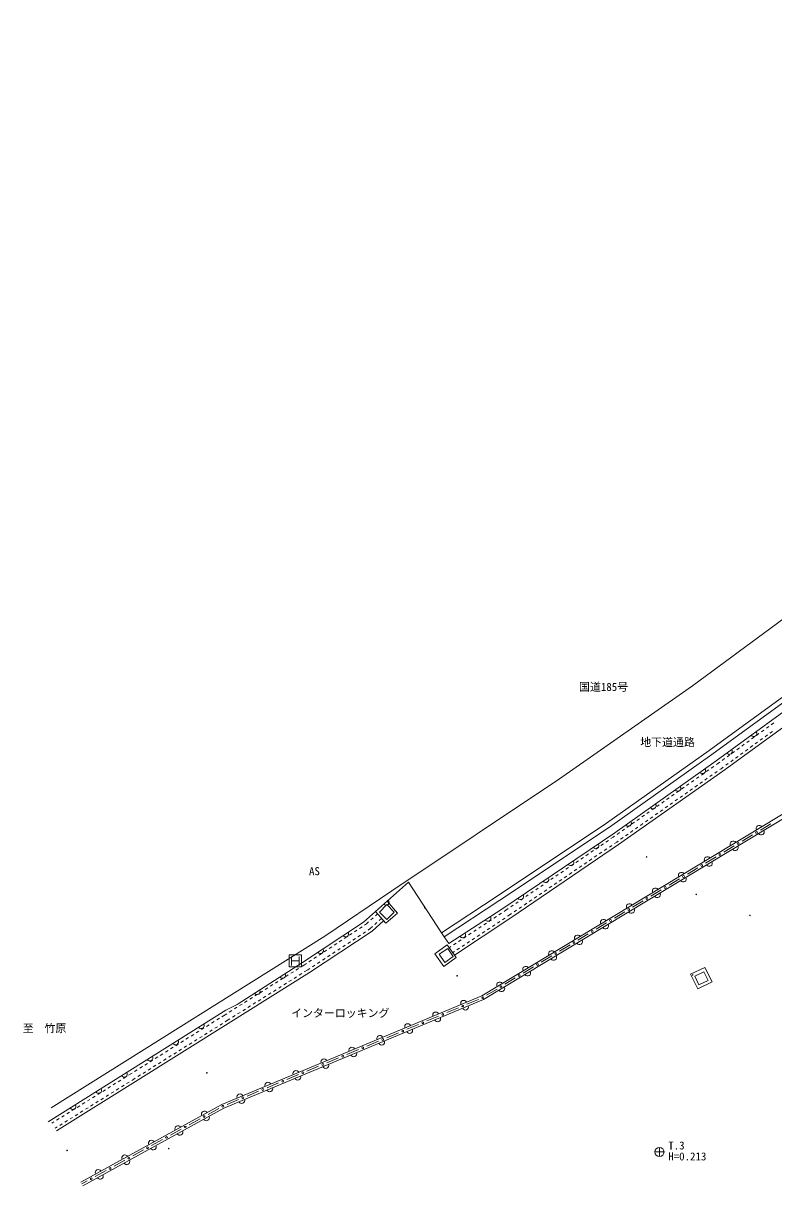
# Model space of a CAD drawing. Units: millimetres on the paper, with parts at other scales. Extents: x -4217 to 649, y -3995 to 278.
# Drawn here: x -451.2 to -327.4, y -775.4 to -583.6 of the extents above; entities that cross this region are included whole.
import ezdxf
from ezdxf.enums import TextEntityAlignment as Align

# ---------------------------------------------------------------- set-up
doc = ezdxf.new("R2010")
doc.units = ezdxf.units.MM
for name, color, linetype, lineweight in [('0-1_S-BGD', 134, 'Continuous', 18), ('0-3_S-BMK-SRVR', 2, 'Continuous', 18), ('0-9_標高点', 134, 'Continuous', 18), ('0-E_S-BGD', 134, 'Continuous', 18), ('0-F_S-BGD', 134, 'Continuous', 18), ('1-0_S-BGD', 134, 'Continuous', 18), ('1-1_S-BGD', 134, 'Continuous', 18)]:
    doc.layers.add(name, color=color, linetype=linetype, lineweight=lineweight)
doc.styles.add('ＭＳ ゴシック', font='')
doc.styles.get('ＭＳ ゴシック').set_extended_font_data('MS Gothic')

msp = doc.modelspace()

# ---------------------------------------------------------------- linework, layer by layer
at = {"layer": '0-1_S-BGD'}
msp.add_line((-391.434, -732.134), (-393.114, -730.178), dxfattribs=at)
for points in [[(-211.347, -583.624), (-230.907, -602.334), (-240.69, -611.374), (-262.89, -631.264), (-280.447, -645.917), (-298.834, -661.274), (-319.27, -677.061), (-340.787, -692.927), (-362.747, -708.284), (-390.434, -726.771), (-401.5, -734.254), (-446.65, -762.577)], [(-312.46, -672.188), (-306.436, -680.196), (-313.462, -685.596), (-321.521, -691.576), (-338.084, -703.618), (-354.981, -715.625), (-373.045, -727.674), (-382.219, -733.699)], [(-311.82, -671.707), (-305.32, -680.347), (-312.98, -686.234), (-321.047, -692.221), (-337.617, -704.267), (-354.527, -716.284), (-372.604, -728.341), (-381.78, -734.367)], [(-305.457, -684.641), (-312.104, -689.587), (-319.28, -695.017), (-335.807, -707.024), (-353.027, -719.131), (-370.77, -731.207), (-380.081, -737.372)], [(-381.78, -734.367), (-382.219, -733.699), (-387.654, -725.354)], [(-391.174, -728.464), (-389.47, -730.447), (-391.434, -732.134)], [(-391.802, -731.706), (-393.677, -733.411), (-404.03, -740.227), (-417.424, -748.667), (-432.717, -758.261), (-445.73, -766.384)]]:
    msp.add_lwpolyline(points, dxfattribs=at)
for points in [[(-392.467, -730.277), (-391.227, -729.047), (-390.01, -730.274), (-391.25, -731.504)], [(-383.35, -737.151), (-381.318, -735.672), (-379.788, -737.775), (-381.82, -739.254)], [(-382.604, -737.237), (-381.206, -736.277), (-380.276, -737.631), (-381.674, -738.591)], [(-338.754, -739.397), (-337.593, -741.776), (-339.956, -742.929), (-341.117, -740.551)], [(-338.92, -740.117), (-338.241, -741.561), (-339.764, -742.278), (-340.444, -740.834)]]:
    msp.add_lwpolyline(points, close=True, dxfattribs=at)
at = {"layer": '0-3_S-BMK-SRVR'}
for p, q in [((-346.264, -769.101), (-346.264, -770.601)), ((-345.514, -769.851), (-347.014, -769.851))]:
    msp.add_line(p, q, dxfattribs=at)
msp.add_circle((-346.264, -769.851), 0.75, dxfattribs=at)
at = {"layer": '0-9_標高点'}
for centre, radius in [((-348.384, -721.181), 0.05), ((-348.384, -721.181), 0.0333), ((-340.197, -727.364), 0.05), ((-340.197, -727.364), 0.0333), ((-385.004, -729.557), 0.05), ((-385.004, -729.557), 0.0333), ((-331.34, -730.824), 0.05), ((-331.34, -730.824), 0.0333), ((-379.647, -740.777), 0.05), ((-379.647, -740.777), 0.0333), ((-340.804, -740.651), 0.05), ((-340.804, -740.651), 0.0333), ((-420.93, -756.797), 0.05), ((-420.93, -756.797), 0.0333), ((-443.99, -769.601), 0.05), ((-443.99, -769.601), 0.0333), ((-427.224, -769.307), 0.05), ((-427.224, -769.307), 0.0333)]:
    msp.add_circle(centre, radius, dxfattribs=at)
at = {"layer": '0-E_S-BGD'}
for p, q in [((-406.975, -737.584), (-406.975, -739.084)), ((-406.975, -738.334), (-405.725, -738.334)), ((-405.725, -737.584), (-405.725, -739.084))]:
    msp.add_line(p, q, dxfattribs=at)
msp.add_lwpolyline([(-407.35, -739.334), (-407.35, -737.334), (-405.35, -737.334), (-405.35, -739.334)], close=True, dxfattribs=at)
at = {"layer": '0-F_S-BGD'}
for points in [[(-381.78, -734.367), (-381.04, -735.481), (-372.284, -729.821), (-353.63, -717.231), (-336.93, -705.351), (-320.444, -693.327), (-312.237, -687.191), (-304.89, -681.594)], [(-288.321, -691.427), (-375.584, -744.104), (-418.45, -762.017), (-441.73, -774.851)], [(-441.408, -775.435), (-418.16, -762.619), (-375.281, -744.7), (-287.976, -691.998)], [(-447.1, -764.914), (-417.837, -746.457), (-415.927, -745.511), (-405.154, -738.594), (-395.087, -731.921), (-387.654, -725.354)]]:
    msp.add_lwpolyline(points, dxfattribs=at)
for centre, start, end in [((-330.707, -700.812), 216.10238, 36.10238), ((-334.747, -703.758), 216.10238, 36.10238), ((-339.169, -706.943), 215.42718, 35.42718), ((-343.243, -709.842), 215.42718, 35.42718), ((-347.317, -712.74), 215.42718, 35.42718), ((-351.392, -715.638), 215.42718, 35.42718), ((-329.812, -716.474), 31.11753, 211.11753), ((-329.488, -717.057), 211.11753, 31.11753), ((-356.74, -719.33), 214.01724, 34.01724), ((-334.092, -719.058), 31.11753, 211.11753), ((-338.373, -721.642), 31.11753, 211.11753), ((-333.769, -719.641), 211.11753, 31.11753), ((-360.885, -722.127), 214.01724, 34.01724), ((-338.049, -722.225), 211.11753, 31.11753), ((-365.029, -724.924), 214.01724, 34.01724), ((-342.653, -724.226), 31.11753, 211.11753), ((-342.33, -724.809), 211.11753, 31.11753), ((-346.934, -726.81), 31.11753, 211.11753), ((-391.37, -728.637), 221.45764, 41.45764), ((-369.174, -727.722), 214.01724, 34.01724), ((-346.611, -727.393), 211.11753, 31.11753), ((-351.215, -729.394), 31.11753, 211.11753), ((-350.891, -729.977), 211.11753, 31.11753), ((-374.562, -731.294), 212.8772, 32.8772), ((-355.495, -731.978), 31.11753, 211.11753), ((-355.172, -732.561), 211.11753, 31.11753), ((-398.037, -733.876), 213.54095, 33.54095), ((-378.762, -734.008), 212.8772, 32.8772), ((-359.776, -734.562), 31.11753, 211.11753), ((-402.204, -736.639), 213.54095, 33.54095), ((-359.452, -735.145), 211.11753, 31.11753), ((-364.056, -737.145), 31.11753, 211.11753), ((-363.733, -737.729), 211.11753, 31.11753), ((-368.337, -739.729), 31.11753, 211.11753), ((-368.013, -740.313), 211.11753, 31.11753), ((-408.437, -740.702), 212.70117, 32.70117), ((-372.617, -742.313), 31.11753, 211.11753), ((-412.644, -743.403), 212.70117, 32.70117), ((-372.294, -742.897), 211.11753, 31.11753), ((-378.563, -745.349), 22.67931, 202.67931), ((-378.267, -745.948), 202.67931, 22.67931), ((-383.177, -747.277), 22.67931, 202.67931), ((-382.88, -747.876), 202.67931, 22.67931), ((-421.896, -749.017), 212.24003, 32.24003), ((-387.79, -749.205), 22.67931, 202.67931), ((-387.494, -749.804), 202.67931, 22.67931), ((-426.125, -751.685), 212.24003, 32.24003), ((-392.404, -751.133), 22.67931, 202.67931), ((-392.107, -751.732), 202.67931, 22.67931), ((-397.017, -753.061), 22.67931, 202.67931), ((-396.721, -753.659), 202.67931, 22.67931), ((-430.354, -754.352), 212.24003, 32.24003), ((-401.63, -754.989), 22.67931, 202.67931), ((-401.334, -755.587), 202.67931, 22.67931), ((-434.583, -757.019), 212.24003, 32.24003), ((-406.244, -756.917), 22.67931, 202.67931), ((-405.947, -757.515), 202.67931, 22.67931), ((-438.812, -759.687), 212.24003, 32.24003), ((-410.857, -758.844), 22.67931, 202.67931), ((-410.561, -759.443), 202.67931, 22.67931), ((-415.471, -760.772), 22.67931, 202.67931), ((-415.174, -761.371), 202.67931, 22.67931), ((-443.041, -762.354), 212.24003, 32.24003), ((-421.333, -763.606), 28.86619, 208.86619), ((-421.027, -764.199), 208.86619, 28.86619), ((-425.712, -766.02), 28.86619, 208.86619), ((-425.406, -766.613), 208.86619, 28.86619), ((-430.09, -768.434), 28.86619, 208.86619), ((-429.784, -769.027), 208.86619, 28.86619), ((-434.469, -770.848), 28.86619, 208.86619), ((-438.848, -773.262), 28.86619, 208.86619), ((-434.163, -771.44), 208.86619, 28.86619), ((-438.542, -773.854), 208.86619, 28.86619)]:
    msp.add_arc(centre, 0.5, start, end, dxfattribs=at)
at = {"layer": '1-0_S-BGD'}
for p, q in [((-329.617, -716.745), (-327.889, -715.702)), ((-332.628, -718.563), (-330.901, -717.52)), ((-338.651, -722.199), (-336.924, -721.156)), ((-335.64, -720.381), (-333.912, -719.338)), ((-341.663, -724.017), (-339.936, -722.974)), ((-344.675, -725.835), (-342.947, -724.792)), ((-347.686, -727.653), (-345.959, -726.61)), ((-350.698, -729.471), (-348.97, -728.428)), ((-353.709, -731.289), (-351.982, -730.246)), ((-356.721, -733.107), (-354.993, -732.064)), ((-359.732, -734.925), (-358.005, -733.882)), ((-362.744, -736.743), (-361.017, -735.7)), ((-365.756, -738.561), (-364.028, -737.518)), ((-368.767, -740.379), (-367.04, -739.336)), ((-371.779, -742.197), (-370.051, -741.154)), ((-374.79, -744.015), (-373.063, -742.972)), ((-381.336, -746.869), (-379.422, -746.07)), ((-378.038, -745.491), (-376.124, -744.691)), ((-384.634, -748.247), (-382.72, -747.448)), ((-387.932, -749.626), (-386.018, -748.826)), ((-394.528, -752.382), (-392.614, -751.582)), ((-391.23, -751.004), (-389.316, -750.204)), ((-397.826, -753.76), (-395.912, -752.96)), ((-404.422, -756.516), (-402.508, -755.717)), ((-401.124, -755.138), (-399.21, -754.338)), ((-407.719, -757.894), (-405.806, -757.095)), ((-411.017, -759.273), (-409.103, -758.473)), ((-417.613, -762.029), (-415.699, -761.229)), ((-414.315, -760.651), (-412.401, -759.851)), ((-420.75, -763.666), (-418.962, -762.68)), ((-423.852, -765.376), (-422.064, -764.39)), ((-426.954, -767.086), (-425.166, -766.1)), ((-430.056, -768.796), (-428.268, -767.81)), ((-433.158, -770.506), (-431.37, -769.52)), ((-439.362, -773.926), (-437.573, -772.94)), ((-436.26, -772.216), (-434.471, -771.23)), ((-441.569, -775.143), (-440.675, -774.65))]:
    msp.add_line(p, q, dxfattribs=at)
for centre in [(-330.259, -717.133), (-333.27, -718.951), (-336.282, -720.769), (-339.293, -722.587), (-342.305, -724.405), (-345.317, -726.223), (-348.328, -728.041), (-351.34, -729.859), (-354.351, -731.676), (-357.363, -733.494), (-360.375, -735.312), (-363.386, -737.13), (-366.398, -738.948), (-369.409, -740.766), (-372.421, -742.584), (-378.73, -745.78), (-375.432, -744.402), (-382.028, -747.158), (-388.624, -749.915), (-385.326, -748.537), (-391.922, -751.293), (-395.22, -752.671), (-401.816, -755.427), (-398.518, -754.049), (-405.114, -756.805), (-411.709, -759.562), (-408.411, -758.184), (-415.007, -760.94), (-418.305, -762.318), (-421.407, -764.028), (-424.509, -765.738), (-430.713, -769.158), (-427.611, -767.448), (-433.815, -770.868), (-436.917, -772.578), (-440.018, -774.288)]:
    msp.add_circle(centre, 0.15, dxfattribs=at)
at = {"layer": '1-1_S-BGD'}
for p, q in [((-328.224, -699.661), (-328.629, -699.955)), ((-327.415, -699.073), (-327.82, -699.367)), ((-331.46, -702.012), (-331.865, -702.306)), ((-330.651, -701.424), (-331.056, -701.718)), ((-329.842, -700.837), (-330.247, -701.131)), ((-329.254, -701.645), (-329.658, -701.939)), ((-329.033, -700.249), (-329.438, -700.543)), ((-328.445, -701.057), (-328.849, -701.351)), ((-327.636, -700.47), (-328.04, -700.764)), ((-333.887, -703.776), (-334.292, -704.069)), ((-333.078, -703.188), (-333.483, -703.482)), ((-332.269, -702.6), (-332.674, -702.894)), ((-331.681, -703.408), (-332.085, -703.702)), ((-330.872, -702.821), (-331.276, -703.115)), ((-330.063, -702.233), (-330.467, -702.527)), ((-335.506, -704.951), (-335.91, -705.245)), ((-334.917, -705.759), (-335.321, -706.053)), ((-334.696, -704.363), (-335.101, -704.657)), ((-334.108, -705.172), (-334.512, -705.466)), ((-333.299, -704.584), (-333.703, -704.878)), ((-332.49, -703.996), (-332.894, -704.29)), ((-338.94, -707.393), (-339.349, -707.681)), ((-338.122, -706.818), (-338.531, -707.106)), ((-337.547, -707.636), (-337.956, -707.924)), ((-337.304, -706.243), (-337.713, -706.53)), ((-336.729, -707.061), (-337.138, -707.348)), ((-342.212, -709.694), (-342.621, -709.981)), ((-341.394, -709.119), (-341.803, -709.406)), ((-340.576, -708.543), (-340.985, -708.831)), ((-340.001, -709.361), (-340.41, -709.649)), ((-339.758, -707.968), (-340.167, -708.256)), ((-339.183, -708.786), (-339.592, -709.074)), ((-338.365, -708.211), (-338.774, -708.499)), ((-344.666, -711.419), (-345.075, -711.707)), ((-343.848, -710.844), (-344.257, -711.132)), ((-343.03, -710.269), (-343.439, -710.556)), ((-342.455, -711.087), (-342.864, -711.374)), ((-341.637, -710.512), (-342.046, -710.799)), ((-340.819, -709.937), (-341.228, -710.224)), ((-347.12, -713.145), (-347.529, -713.432)), ((-346.302, -712.569), (-346.711, -712.857)), ((-345.727, -713.387), (-346.136, -713.675)), ((-345.484, -711.994), (-345.893, -712.282)), ((-344.909, -712.812), (-345.318, -713.1)), ((-344.091, -712.237), (-344.5, -712.525)), ((-343.273, -711.662), (-343.682, -711.95)), ((-350.393, -715.445), (-350.802, -715.733)), ((-349.575, -714.87), (-349.984, -715.158)), ((-348.757, -714.295), (-349.166, -714.582)), ((-348.181, -715.113), (-348.59, -715.4)), ((-347.938, -713.72), (-348.348, -714.007)), ((-347.363, -714.538), (-347.772, -714.825)), ((-346.545, -713.963), (-346.954, -714.25)), ((-352.847, -717.17), (-353.256, -717.458)), ((-352.029, -716.595), (-352.438, -716.883)), ((-351.211, -716.02), (-351.62, -716.308)), ((-350.635, -716.838), (-351.045, -717.126)), ((-349.817, -716.263), (-350.226, -716.551)), ((-348.999, -715.688), (-349.408, -715.976)), ((-355.51, -719.006), (-355.923, -719.288)), ((-354.683, -718.444), (-355.097, -718.725)), ((-354.12, -719.27), (-354.533, -719.551)), ((-352.272, -717.989), (-352.681, -718.276)), ((-351.454, -717.413), (-351.863, -717.701)), ((-357.99, -720.694), (-358.403, -720.976)), ((-357.163, -720.132), (-357.577, -720.413)), ((-356.6, -720.958), (-357.013, -721.239)), ((-356.337, -719.569), (-356.75, -719.85)), ((-355.773, -720.395), (-356.187, -720.677)), ((-354.947, -719.833), (-355.36, -720.114)), ((-361.297, -722.945), (-361.71, -723.226)), ((-360.47, -722.382), (-360.883, -722.664)), ((-359.643, -721.82), (-360.057, -722.101)), ((-359.08, -722.646), (-359.494, -722.927)), ((-358.817, -721.257), (-359.23, -721.538)), ((-358.253, -722.083), (-358.667, -722.365)), ((-357.427, -721.521), (-357.84, -721.802)), ((-363.777, -724.633), (-364.19, -724.914)), ((-362.95, -724.07), (-363.363, -724.352)), ((-362.387, -724.897), (-362.8, -725.178)), ((-362.123, -723.508), (-362.537, -723.789)), ((-361.56, -724.334), (-361.974, -724.615)), ((-360.734, -723.771), (-361.147, -724.053)), ((-359.907, -723.209), (-360.32, -723.49)), ((-367.083, -726.884), (-367.497, -727.165)), ((-366.257, -726.321), (-366.67, -726.602)), ((-365.43, -725.758), (-365.843, -726.04)), ((-364.867, -726.585), (-365.28, -726.866)), ((-364.603, -725.196), (-365.017, -725.477)), ((-364.04, -726.022), (-364.454, -726.303)), ((-363.214, -725.459), (-363.627, -725.741)), ((-369.564, -728.572), (-369.977, -728.853)), ((-368.737, -728.009), (-369.15, -728.29)), ((-368.174, -728.835), (-368.587, -729.117)), ((-367.91, -727.446), (-368.324, -727.728)), ((-367.347, -728.273), (-367.76, -728.554)), ((-366.52, -727.71), (-366.934, -727.991)), ((-365.694, -727.147), (-366.107, -727.429)), ((-392.78, -730.567), (-393.135, -730.89)), ((-372.325, -730.438), (-372.742, -730.714)), ((-370.39, -729.134), (-370.804, -729.416)), ((-369.827, -729.961), (-370.24, -730.242)), ((-369, -729.398), (-369.414, -729.679)), ((-395.336, -732.707), (-395.754, -732.982)), ((-393.505, -731.227), (-393.875, -731.563)), ((-392.871, -732.002), (-393.241, -732.339)), ((-392.128, -731.326), (-392.501, -731.666)), ((-375.66, -732.646), (-376.077, -732.922)), ((-374.826, -732.094), (-375.243, -732.37)), ((-373.992, -731.542), (-374.409, -731.818)), ((-373.419, -732.362), (-373.836, -732.638)), ((-373.159, -730.99), (-373.575, -731.266)), ((-372.585, -731.81), (-373.002, -732.086)), ((-371.752, -731.258), (-372.169, -731.534)), ((-397.842, -734.357), (-398.259, -734.632)), ((-397.007, -733.807), (-397.424, -734.082)), ((-396.428, -734.624), (-396.846, -734.899)), ((-396.171, -733.257), (-396.589, -733.532)), ((-395.593, -734.074), (-396.011, -734.349)), ((-394.758, -733.524), (-395.176, -733.799)), ((-378.161, -734.302), (-378.578, -734.578)), ((-377.328, -733.75), (-377.745, -734.026)), ((-376.755, -734.57), (-377.171, -734.846)), ((-376.494, -733.198), (-376.911, -733.474)), ((-375.921, -734.018), (-376.338, -734.294)), ((-375.087, -733.466), (-375.504, -733.742)), ((-374.253, -732.914), (-374.67, -733.19)), ((-400.348, -736.007), (-400.765, -736.282)), ((-399.512, -735.457), (-399.93, -735.732)), ((-398.934, -736.273), (-399.352, -736.548)), ((-398.677, -734.907), (-399.095, -735.182)), ((-398.099, -735.723), (-398.516, -735.998)), ((-397.264, -735.174), (-397.681, -735.449)), ((-380.663, -735.958), (-380.964, -736.158)), ((-379.829, -735.406), (-380.246, -735.682)), ((-379.256, -736.226), (-379.673, -736.502)), ((-378.995, -734.854), (-379.412, -735.13)), ((-378.422, -735.674), (-378.839, -735.95)), ((-377.588, -735.122), (-378.005, -735.398)), ((-403.688, -738.206), (-404.106, -738.481)), ((-402.853, -737.657), (-403.271, -737.931)), ((-402.018, -737.107), (-402.436, -737.382)), ((-401.44, -737.923), (-401.857, -738.198)), ((-401.183, -736.557), (-401.6, -736.832)), ((-400.604, -737.373), (-401.022, -737.648)), ((-399.769, -736.823), (-400.187, -737.098)), ((-380.09, -736.778), (-380.375, -736.967)), ((-406.668, -740.116), (-407.091, -740.383)), ((-405.822, -739.583), (-406.245, -739.85)), ((-403.11, -739.023), (-403.528, -739.298)), ((-402.275, -738.473), (-402.693, -738.748)), ((-410.052, -742.249), (-410.475, -742.516)), ((-409.206, -741.716), (-409.629, -741.982)), ((-408.36, -741.183), (-408.783, -741.449)), ((-407.823, -742.026), (-408.246, -742.293)), ((-407.514, -740.65), (-407.937, -740.916)), ((-406.977, -741.493), (-407.4, -741.76)), ((-406.131, -740.96), (-406.554, -741.227)), ((-405.285, -740.427), (-405.708, -740.694)), ((-412.59, -743.848), (-413.013, -744.115)), ((-411.744, -743.315), (-412.167, -743.582)), ((-411.207, -744.159), (-411.63, -744.425)), ((-410.898, -742.782), (-411.321, -743.049)), ((-410.361, -743.626), (-410.784, -743.892)), ((-409.515, -743.093), (-409.938, -743.359)), ((-408.669, -742.56), (-409.092, -742.826)), ((-415.974, -745.981), (-416.397, -746.248)), ((-415.128, -745.448), (-415.551, -745.714)), ((-414.282, -744.915), (-414.705, -745.181)), ((-413.745, -745.758), (-414.168, -746.025)), ((-413.436, -744.382), (-413.859, -744.648)), ((-412.899, -745.225), (-413.322, -745.492)), ((-412.053, -744.692), (-412.476, -744.959)), ((-418.879, -747.809), (-419.302, -748.075)), ((-416.82, -746.514), (-417.243, -746.781)), ((-416.283, -747.358), (-416.706, -747.624)), ((-415.437, -746.825), (-415.86, -747.091)), ((-414.591, -746.291), (-415.014, -746.558)), ((-422.267, -749.935), (-422.691, -750.201)), ((-421.42, -749.404), (-421.844, -749.669)), ((-420.573, -748.872), (-420.996, -749.138)), ((-420.041, -749.719), (-420.465, -749.985)), ((-419.726, -748.341), (-420.149, -748.607)), ((-419.194, -749.188), (-419.618, -749.454)), ((-418.347, -748.657), (-418.771, -748.922)), ((-424.808, -751.529), (-425.232, -751.795)), ((-423.961, -750.998), (-424.385, -751.263)), ((-423.43, -751.845), (-423.854, -752.111)), ((-423.114, -750.466), (-423.538, -750.732)), ((-422.583, -751.314), (-423.006, -751.579)), ((-421.736, -750.782), (-422.159, -751.048)), ((-420.889, -750.251), (-421.312, -750.516)), ((-428.197, -753.655), (-428.621, -753.92)), ((-427.35, -753.123), (-427.773, -753.389)), ((-426.503, -752.592), (-426.926, -752.858)), ((-425.971, -753.439), (-426.395, -753.705)), ((-425.656, -752.061), (-426.079, -752.326)), ((-425.124, -752.908), (-425.548, -753.173)), ((-424.277, -752.376), (-424.701, -752.642)), ((-430.738, -755.249), (-431.162, -755.515)), ((-429.891, -754.718), (-430.315, -754.983)), ((-429.36, -755.565), (-429.783, -755.83)), ((-429.044, -754.186), (-429.468, -754.452)), ((-428.513, -755.033), (-428.936, -755.299)), ((-427.666, -754.502), (-428.089, -754.768)), ((-426.818, -753.97), (-427.242, -754.236)), ((-434.293, -757.476), (-434.717, -757.741)), ((-432.433, -756.312), (-432.856, -756.577)), ((-431.901, -757.159), (-432.325, -757.425)), ((-431.585, -755.78), (-432.009, -756.046)), ((-431.054, -756.627), (-431.478, -756.893)), ((-430.207, -756.096), (-430.631, -756.362)), ((-436.838, -759.065), (-437.262, -759.329)), ((-435.989, -758.535), (-436.413, -758.8)), ((-435.459, -759.383), (-435.883, -759.648)), ((-435.141, -758.006), (-435.565, -758.27)), ((-434.611, -758.854), (-435.035, -759.118)), ((-433.763, -758.324), (-434.187, -758.589)), ((-440.231, -761.183), (-440.655, -761.448)), ((-439.382, -760.653), (-439.807, -760.918)), ((-438.534, -760.124), (-438.958, -760.389)), ((-438.004, -760.972), (-438.428, -761.237)), ((-437.686, -759.594), (-438.11, -759.859)), ((-437.156, -760.442), (-437.58, -760.707)), ((-436.308, -759.913), (-436.732, -760.177)), ((-443.624, -763.301), (-444.048, -763.566)), ((-442.776, -762.771), (-443.2, -763.036)), ((-441.927, -762.242), (-442.351, -762.507)), ((-441.397, -763.09), (-441.821, -763.355)), ((-441.079, -761.712), (-441.503, -761.977)), ((-440.549, -762.56), (-440.973, -762.825)), ((-439.701, -762.031), (-440.125, -762.296)), ((-438.852, -761.501), (-439.277, -761.766)), ((-446.169, -764.89), (-446.525, -765.112)), ((-445.32, -764.36), (-445.745, -764.625)), ((-444.79, -765.208), (-445.215, -765.473)), ((-444.472, -763.83), (-444.896, -764.095)), ((-443.942, -764.678), (-444.366, -764.943)), ((-443.094, -764.149), (-443.518, -764.414)), ((-442.246, -763.619), (-442.67, -763.884)), ((-445.639, -765.738), (-445.995, -765.96))]:
    msp.add_line(p, q, dxfattribs=at)
for points in [[(-336.315, -705.539), (-336.679, -705.804), (-336.895, -705.955)], [(-335.726, -706.347), (-336.098, -706.617), (-336.32, -706.773)], [(-353.665, -717.746), (-353.88, -717.897), (-354.27, -718.162)], [(-353.09, -718.564), (-353.311, -718.72), (-353.707, -718.989)], [(-371.217, -729.697), (-371.606, -729.962), (-371.908, -730.162)], [(-370.654, -730.523), (-371.049, -730.792), (-371.335, -730.981)], [(-394.244, -731.899), (-394.6, -732.222), (-394.919, -732.432)], [(-393.611, -732.675), (-393.985, -733.015), (-394.34, -733.249)], [(-404.524, -738.756), (-404.843, -738.966), (-405.399, -739.317)], [(-403.945, -739.573), (-404.301, -739.807), (-404.862, -740.16)], [(-417.666, -747.047), (-418.222, -747.398), (-418.455, -747.544)], [(-417.129, -747.891), (-417.69, -748.244), (-417.924, -748.391)], [(-433.28, -756.843), (-433.513, -756.989), (-433.869, -757.211)], [(-432.748, -757.69), (-432.982, -757.837), (-433.339, -758.059)]]:
    msp.add_lwpolyline(points, dxfattribs=at)

# ---------------------------------------------------------------- texts
at = {"layer": '0-1_S-BGD', "style": 'ＭＳ ゴシック'}
for s, p in [('国道185号', (-359.535, -694.187)), ('地下道通路', (-349.437, -703.31)), ('AS', (-404.086, -724.588)), ('インターロッキング', (-407.03, -748.003)), ('至\u3000竹原', (-451.334, -750.509))]:
    msp.add_text(s, height=1.32, dxfattribs=at).set_placement(p, align=Align.BOTTOM_LEFT)
at = {"layer": '0-3_S-BMK-SRVR', "style": 'ＭＳ ゴシック'}
for s, p in [('T.3', (-344.81, -769.85)), ('H=0.213', (-344.81, -771.65))]:
    msp.add_text(s, height=1.32, dxfattribs=at).set_placement(p, align=Align.BOTTOM_LEFT)

doc.saveas('drawing.dxf')
